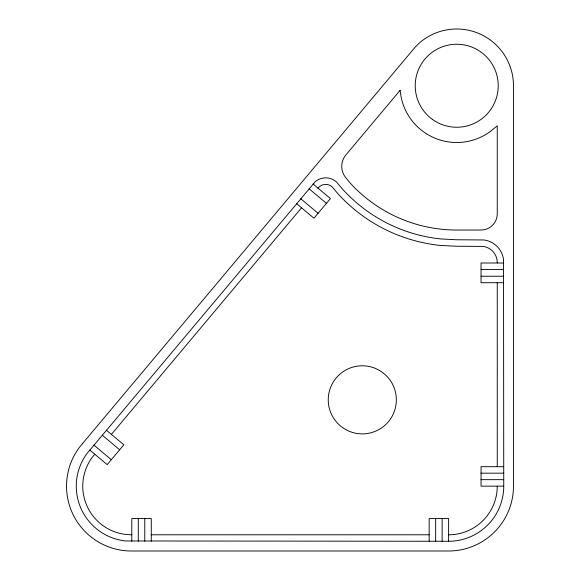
<?xml version="1.0" encoding="UTF-8"?>
<svg xmlns="http://www.w3.org/2000/svg" width="580" height="580" viewBox="0 0 580 580"><rect width="100%" height="100%" fill="white"/><g stroke="black" fill="none" stroke-linecap="round" stroke-linejoin="round"><path stroke-width="0.87" d="M94.765 454.22L92.046 457.569A48.618 48.618 0 0 0 126.302 534.499L131.805 534.789M111.403 434.391L301.535 207.799M318.021 188.152L319.406 186.724A9.49 9.49 0 0 1 332.123 186.832L337.43 193.155A160.522 160.522 0 0 0 439.945 245.391L456.3 246.246L483.154 246.42A16.182 16.182 0 0 1 497.082 260.348L497.256 262.994M503.745 262.994L481.045 262.994L481.045 282.714L503.745 282.714M481.045 269.475L503.745 269.475M481.045 276.232L503.745 276.232M503.745 466.69L481.045 466.69L481.045 486.149L503.745 486.149L503.527 259.499A22.678 22.678 0 0 0 484.003 239.975L456.467 239.765L440.626 238.931A154.034 154.034 0 0 1 342.258 188.812L336.523 182.047A15.986 15.986 0 0 0 315.092 181.859L86.797 453.756A55.114 55.114 0 0 0 125.621 540.959L448.615 541.27A55.122 55.122 0 0 0 503.745 486.149M481.045 473.178L503.745 473.178M481.045 479.66L503.745 479.66M151.264 534.789L429.164 534.789M313.055 183.983L330.44 198.57L313.954 218.218L296.568 203.631M309.038 188.768L326.424 203.355M300.701 198.701L318.087 213.295M106.437 430.222L123.823 444.809L107.184 464.638L89.798 450.051M102.269 435.188L119.654 449.775M93.931 445.121L111.316 459.715M497.256 282.714L497.256 466.69M448.615 541.27L448.615 518.571L429.164 518.571L429.164 541.27M442.134 518.571L442.134 541.27M435.645 518.571L435.645 541.27M151.264 541.27L151.264 518.571L131.805 518.571L131.805 541.27M144.775 518.571L144.775 541.27M138.294 518.571L138.294 541.27M497.256 486.149A48.64 48.64 0 0 1 448.615 534.789M82.251 443.903L78.916 448.028A64.851 64.851 0 0 0 131.385 551L448.615 551A64.851 64.851 0 0 0 513.474 486.149L513.474 85.746A56.76 56.76 0 0 0 418.745 43.565L415.113 47.219L82.251 443.903M400.07 90.371L345.912 154.911A17.849 17.849 0 0 0 345.709 177.618L349.501 182.294A144.29 144.29 0 0 0 456.728 230.035L481.045 230.035A16.211 16.211 0 0 0 497.256 213.824L497.256 125.86L490.086 131.667A56.76 56.76 0 0 1 401.208 97.549L400.07 90.371M379.327 370.352L376.152 368.728A34.046 34.046 0 0 0 342.294 427.38L345.281 429.323A34.046 34.046 0 0 0 391.79 416.861A34.046 34.046 0 0 0 379.327 370.352M432.332 119.328A41.506 41.506 0 0 0 498.002 90.081A41.506 41.506 0 0 0 439.843 47.828A41.506 41.506 0 0 0 432.332 119.328"/></g></svg>
